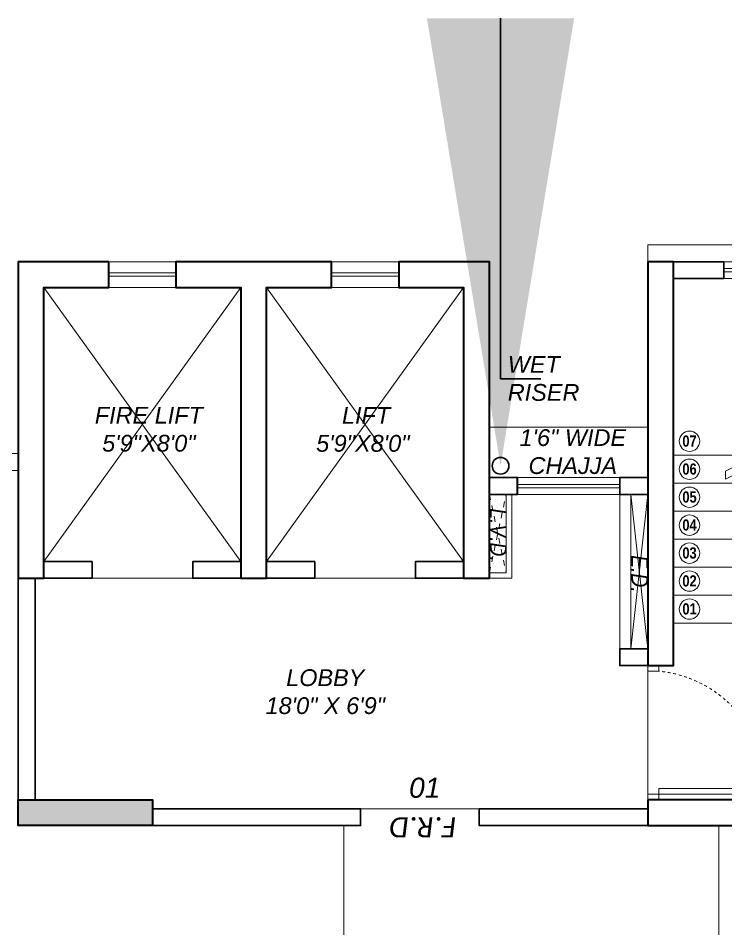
# Model space of a CAD drawing. Header units: millimetres. Extents: x 0 to 125073, y 0 to 71249.
# Drawn here: x 92134 to 98457, y 53511 to 61650 of the extents above; entities that cross this region are included whole.
import ezdxf
from ezdxf import colors
from ezdxf.entities.mleader import LeaderData, LeaderLine
from ezdxf.lldxf.tags import DXFTag
from ezdxf.math import Vec2, Vec3

# ---------------------------------------------------------------- set-up
doc = ezdxf.new("R2010")
doc.units = ezdxf.units.MM
doc.linetypes.add('DASH', pattern=[1, 0.5, -0.5])
doc.linetypes.add('DASHDOT', pattern=[1, 0.5, -0.25, 0, -0.25])
doc.layers.add('DA_BUILDING LINE', color=7, linetype='Continuous', lineweight=9, true_color=0xdb0000)
for name, color, linetype, lineweight in [('DA_CARPET AREA RERA', 30, 'Continuous', 9), ('DA_CHAJJA', 44, 'Continuous', 0), ('DA_COLUMN', 40, 'Continuous', 40), ('DA_COLUMN HATCH', 251, 'Continuous', 0), ('DA_DOOR', 35, 'Continuous', 0), ('DA_DOTTED LINES', 8, 'DASH', 5), ('DA_GUIDE LINE', 143, 'DASHDOT', 9), ('DA_LINE', 155, 'Continuous', 9), ('DA_RAILING', 243, 'Continuous', 30), ('DA_STAIRCASE', 122, 'Continuous', 9), ('DA_Text 1', 200, 'Continuous', 9), ('DA_TEXT IN SQ.FT', 193, 'Continuous', 9), ('DA_WALL', 7, 'Continuous', 35), ('DA_WINDOW', 4, 'Continuous', 9)]:
    doc.layers.add(name, color=color, linetype=linetype, lineweight=lineweight)
doc.styles.add('FAT FONT', font='swisscbi.ttf')
doc.styles.get("Standard").update_dxf_attribs({"font": 'arial.ttf'})
tags = doc.linetypes.add('( Hidden )', pattern=[0.375, 0.25, -0.125]).pattern_tags.tags
tags[6:7] = [DXFTag(74, 4), DXFTag(75, 0), DXFTag(340, '0'), DXFTag(46, 1.0), DXFTag(50, 0.0), DXFTag(44, 0.0), DXFTag(45, 0.0)]
tags[4:5] = [DXFTag(74, 4), DXFTag(75, 0), DXFTag(340, '0'), DXFTag(46, 1.0), DXFTag(50, 0.0), DXFTag(44, 0.0), DXFTag(45, 0.0)]

# ---------------------------------------------------------------- blocks, each defined once
blk = doc.blocks.new('GSHGJSDFGJ')
at = {"layer": 'DA_BUILDING LINE', "linetype": '( Hidden )', "ltscale": 500}
blk.add_lwpolyline([(-29863.6, 94886.5), (-27778.6, 94886.5), (-27778.6, 99156.5), (-24428.6, 99156.5), (-24428.6, 98536.5), (-19333.6, 98536.5), (-19333.6, 99156.5), (-12833.6, 99156.5), (-12833.6, 98536.5), (-11313.6, 98536.5), (-11313.6, 98086.5), (-8908.6, 98086.5), (-8908.6, 99801.5), (-4698.6, 99801.5), (-4698.6, 97871.5), (-3283.6, 97871.5), (-3283.6, 99801.5), (676.4, 99801.5)], dxfattribs=at)
blk = doc.blocks.new('11TH 3')
at = {"layer": 'DA_CARPET AREA RERA'}
blk.add_lwpolyline([(6382.7862, 1435.562), (6377.3212, 1435.562), (6377.3212, 1435.712), (6376.2612, 1435.712), (6376.2612, 1435.562), (6373.2012, 1435.562), (6373.2012, 1438.737), (6370.6462, 1438.737), (6370.6462, 1439.187), (6369.2762, 1439.187), (6369.1262, 1439.187), (6369.1262, 1439.807), (6366.1012, 1439.807), (6366.1012, 1431.452), (6369.1512, 1431.452), (6369.1512, 1432.062), (6370.5662, 1432.062)], dxfattribs=at)
at = {"layer": 'DA_DOOR', "ltscale": 300}
blk.add_line((6377.3212, 1435.712), (6376.2612, 1435.712), dxfattribs=at)
at = {"layer": 'DA_DOTTED LINES', "linetype": '( Hidden )', "ltscale": 300}
for p, q in [((6376.1112, 1432.142), (6376.1112, 1435.562)), ((6379.4612, 1434.487), (6379.4612, 1435.562))]:
    blk.add_line(p, q, dxfattribs=at)
at = {"layer": 'DA_WALL'}
for points in [[(6373.2012, 1437.772), (6373.2012, 1435.792), (6373.3512, 1435.792), (6373.3512, 1437.772)], [(6374.4012, 1435.562), (6376.2612, 1435.562), (6376.2612, 1435.712), (6374.4012, 1435.712)], [(6378.8262, 1435.712), (6377.3212, 1435.712), (6377.3212, 1435.562), (6378.8262, 1435.562)]]:
    blk.add_lwpolyline(points, close=True, dxfattribs=at)
blk = doc.blocks.new('SW')
at = {"layer": 'DA_DOOR'}
blk.add_line((-2207.4207, 1521.5481), (-2207.4207, 1520.4481), dxfattribs=at)
for points in [[(-2207.5207, 1521.5481), (-2208.4707, 1521.5481), (-2208.4707, 1521.4981), (-2207.5207, 1521.4981), (-2207.5207, 1521.5481)], [(-2207.4207, 1521.5981), (-2207.4207, 1521.5481), (-2207.5207, 1521.5481), (-2207.5207, 1521.5981)], [(-2207.4207, 1520.3981), (-2207.4207, 1520.4481), (-2207.5207, 1520.4481), (-2207.5207, 1520.3981)]]:
    blk.add_lwpolyline(points, dxfattribs=at)
at = {"layer": 'DA_DOOR', "linetype": 'DASH', "ltscale": 0.05}
blk.add_arc((-2207.4207, 1521.4948), 1.0514, 177.09174, 264.53843, dxfattribs=at)
blk = doc.blocks.new('DA_Mahavirjyot_CP_2022_01_13_dwg_AR-1-318932-Site')
at = {"layer": 'DA_GUIDE LINE', "linetype": 'Continuous', "flags": 128}
for points in [[(-8437, 11250), (-2812, 0), (0, 0), (-5625, 11250)], [(-8437, -11250), (-2812, 0), (0, 0), (-5625, -11250)]]:
    blk.add_lwpolyline(points, close=True, dxfattribs=at)
blk = doc.blocks.new('STAIR 2')
at = {"layer": 'DA_CHAJJA', "linetype": 'ByBlock'}
blk.add_lwpolyline([(6066.6693, 1862.1792), (6066.6693, 1862.3292), (6070.6293, 1862.3292), (6070.6293, 1862.1792)], dxfattribs=at)
at = {"layer": 'DA_COLUMN'}
for points in [[(6066.6693, 1857.3692), (6066.6693, 1857.1392), (6070.6293, 1857.1392), (6070.6293, 1862.1792), (6070.3993, 1862.1792), (6070.3993, 1857.3692)], [(6066.6693, 1862.1792), (6066.6693, 1858.5692), (6066.8993, 1858.5692), (6066.8993, 1862.1792)]]:
    blk.add_lwpolyline(points, close=True, dxfattribs=at)
at = {"layer": 'DA_DOOR'}
blk.add_line((6066.6693, 1857.3692), (6066.6693, 1858.5192), dxfattribs=at)
at = {"layer": 'DA_DOTTED LINES', "linetype": '( Hidden )', "ltscale": 2}
for p, q in [((6068.4993, 1858.9692), (6068.7993, 1860.3492)), ((6068.4993, 1860.3492), (6068.7993, 1858.9692))]:
    blk.add_line(p, q, dxfattribs=at)
at = {"layer": 'DA_LINE', "flags": 128}
for points in [[(6067.8424, 1858.1192), (6069.6493, 1858.1192), (6069.6493, 1861.0693)], [(6067.6493, 1858.9492), (6067.6493, 1860.4492)]]:
    blk.add_lwpolyline(points, dxfattribs=at)
at = {"layer": 'DA_LINE'}
for centre in [(6068.5243, 1861.8987), (6068.7743, 1861.8987), (6069.0243, 1861.8987), (6067.0427, 1860.5742), (6067.0427, 1860.3242), (6070.2559, 1860.3242), (6067.0427, 1860.0742), (6070.2559, 1860.0742), (6067.0427, 1859.8242), (6070.2559, 1859.8242), (6067.0427, 1859.5742), (6070.2559, 1859.5742), (6067.0427, 1859.3242), (6070.2559, 1859.3242), (6067.0427, 1859.0742), (6070.2559, 1859.0742), (6070.2559, 1858.8242), (6068.2743, 1857.5018), (6068.5243, 1857.5018), (6068.7743, 1857.5018)]:
    blk.add_circle(centre, 0.0911, dxfattribs=at)
at = {"layer": 'DA_RAILING'}
for points in [[(6068.8993, 1858.8692), (6068.3993, 1858.8692), (6068.3993, 1860.4492), (6068.8993, 1860.4492)], [(6068.7993, 1858.9692), (6068.4993, 1858.9692), (6068.4993, 1860.3492), (6068.7993, 1860.3492)]]:
    blk.add_lwpolyline(points, close=True, dxfattribs=at)
at = {"layer": 'DA_STAIRCASE'}
for p, q in [((6068.3993, 1860.4492), (6068.3993, 1862.0292)), ((6068.6493, 1860.4492), (6068.6493, 1862.0292)), ((6068.8993, 1860.4492), (6068.8993, 1862.0292)), ((6068.3993, 1860.4492), (6066.8993, 1860.4492)), ((6070.3993, 1860.4492), (6068.8993, 1860.4492)), ((6068.3993, 1860.1992), (6066.8993, 1860.1992)), ((6070.3993, 1860.1992), (6068.8993, 1860.1992)), ((6068.3993, 1859.9492), (6066.8993, 1859.9492)), ((6070.3993, 1859.9492), (6068.8993, 1859.9492)), ((6068.3993, 1859.6992), (6066.8993, 1859.6992)), ((6070.3993, 1859.6992), (6068.8993, 1859.6992)), ((6068.3993, 1859.4492), (6066.8993, 1859.4492)), ((6070.3993, 1859.4492), (6068.8993, 1859.4492)), ((6068.3993, 1859.1992), (6066.8993, 1859.1992)), ((6070.3993, 1859.1992), (6068.8993, 1859.1992)), ((6068.3993, 1858.9492), (6066.8993, 1858.9492)), ((6070.3993, 1858.9492), (6068.8993, 1858.9492)), ((6068.3993, 1857.3692), (6068.3993, 1858.8692)), ((6068.6493, 1857.3692), (6068.6493, 1858.8692)), ((6068.8993, 1857.3692), (6068.8993, 1858.8692))]:
    blk.add_line(p, q, dxfattribs=at)
at = {"layer": 'DA_WALL'}
for points in [[(6067.3493, 1862.0292), (6066.8993, 1862.0292), (6066.8993, 1862.1792), (6067.3493, 1862.1792)], [(6067.9493, 1862.0292), (6069.3493, 1862.0292), (6069.3493, 1862.1792), (6067.9493, 1862.1792)], [(6069.9493, 1862.0292), (6070.3993, 1862.0292), (6070.3993, 1862.1792), (6069.9493, 1862.1792)]]:
    blk.add_lwpolyline(points, close=True, dxfattribs=at)
at = {"layer": 'DA_WINDOW'}
for points in [[(6066.8993, 1862.0292), (6066.8993, 1862.1792)], [(6067.3493, 1862.1792), (6067.9493, 1862.1792)], [(6069.3493, 1862.1792), (6069.9493, 1862.1792)], [(6070.3993, 1862.1792), (6070.3993, 1862.0292)], [(6066.8993, 1862.0892), (6066.8993, 1862.1192)], [(6067.3493, 1862.1192), (6067.9493, 1862.1192)], [(6067.9493, 1862.0892), (6067.3493, 1862.0892)], [(6069.3493, 1862.1192), (6069.9493, 1862.1192)], [(6069.9493, 1862.0892), (6069.3493, 1862.0892)], [(6070.3993, 1862.1192), (6070.3993, 1862.0892)], [(6067.9493, 1862.0292), (6067.3493, 1862.0292)], [(6069.9493, 1862.0292), (6069.3493, 1862.0292)]]:
    blk.add_lwpolyline(points, dxfattribs=at)
at = {"xscale": -2.54000507764466e-05, "yscale": 2.54000507764466e-05, "zscale": 2.54000507764466e-05, "rotation": 270}
for p in [(6069.6493, 1861.1408), (6067.6493, 1860.4492)]:
    blk.add_blockref('DA_Mahavirjyot_CP_2022_01_13_dwg_AR-1-318932-Site', p, dxfattribs=at)
at = {"layer": 'DA_DOOR', "rotation": 180}
blk.add_blockref('SW', (3859.2485, 3378.9673), dxfattribs=at)
at = {"layer": 'DA_LINE', "char_height": 0.18, "width": 0.408717, "attachment_point": 1, "line_spacing_factor": 0.986097, "style": 'FAT FONT'}
for s, insert in [('UP', (6067.5282, 1858.9136)), ('DN', (6067.506, 1858.2197))]:
    blk.add_mtext(s, dxfattribs=dict(at, insert=insert))
at = {"layer": 'DA_Text 1', "char_height": 0.1, "style": 'FAT FONT'}
for s, insert, attachment_point in [('08', (6068.4607, 1861.9506), 1), ('09', (6068.7107, 1861.9506), 1), ('10', (6068.9607, 1861.9506), 1), ('07', (6066.9791, 1860.6261), 1), ('06', (6066.9791, 1860.3761), 1), ('11', (6070.3194, 1860.3761), 3), ('05', (6066.9791, 1860.1261), 1), ('12', (6070.3194, 1860.1261), 3), ('04', (6066.9791, 1859.8761), 1), ('13', (6070.3194, 1859.8761), 3), ('03', (6066.9791, 1859.6261), 1), ('14', (6070.3194, 1859.6261), 3), ('02', (6066.9791, 1859.3761), 1), ('15', (6070.3194, 1859.3761), 3), ('01', (6066.9791, 1859.1261), 1), ('16', (6070.3194, 1859.1261), 3), ('17', (6070.3194, 1858.8761), 3), ('20', (6068.2107, 1857.4498), 7), ('19', (6068.4607, 1857.4498), 7), ('18', (6068.7107, 1857.4498), 7)]:
    blk.add_mtext_dynamic_manual_height_columns(s, width=0.216685, gutter_width=0.0125, heights=[0], dxfattribs=dict(at, insert=insert, attachment_point=attachment_point))
blk = doc.blocks.new('LIFT 2')
at = {"layer": 'DA_COLUMN'}
for points in [[(6040.3439, 1862.1792), (6039.5339, 1862.1792), (6039.5339, 1859.3492), (6039.7639, 1859.3492), (6039.7639, 1861.9492), (6040.3439, 1861.9492)], [(6043.7439, 1859.3492), (6043.7439, 1862.1792), (6042.9339, 1862.1792), (6042.9339, 1861.9492), (6043.5139, 1861.9492), (6043.5139, 1859.3492)]]:
    blk.add_lwpolyline(points, close=True, dxfattribs=at)
blk.add_lwpolyline([(6041.5239, 1861.9492), (6041.5239, 1859.3492), (6041.7539, 1859.3492), (6041.7539, 1861.9492), (6042.3339, 1861.9492), (6042.3339, 1862.1792), (6040.9439, 1862.1792), (6040.9439, 1861.9492), (6041.5239, 1861.9492), (6041.5239, 1859.3492)], dxfattribs=at)
at = {"layer": 'DA_DOTTED LINES', "linetype": '( Hidden )', "ltscale": 500}
for p, q in [((6039.7639, 1859.4992), (6041.5239, 1861.9492)), ((6039.7639, 1861.9492), (6041.5239, 1859.4992)), ((6041.7539, 1859.4992), (6043.5139, 1861.9492)), ((6041.7539, 1861.9492), (6043.5139, 1859.4992))]:
    blk.add_line(p, q, dxfattribs=at)
at = {"layer": 'DA_DOTTED LINES', "ltscale": 400}
for p, q in [((6045.0089, 1860.0992), (6045.1589, 1858.7192)), ((6045.1589, 1860.0992), (6045.0089, 1858.7192))]:
    blk.add_line(p, q, dxfattribs=at)
at = {"layer": 'DA_DOTTED LINES', "linetype": '( Hidden )', "ltscale": 2}
for p, q in [((6040.1939, 1859.3492), (6041.0939, 1859.3492)), ((6042.1839, 1859.3492), (6043.0839, 1859.3492))]:
    blk.add_line(p, q, dxfattribs=at)
at = {"layer": 'DA_LINE', "flags": 128}
blk.add_lwpolyline([(6044.9089, 1860.0992), (6044.9089, 1858.7192), (6045.0089, 1858.7192), (6045.0089, 1860.0992)], close=True, dxfattribs=at)
at = {"layer": 'DA_WALL'}
for points in [[(6043.7439, 1860.0992), (6043.9939, 1860.0992), (6043.9939, 1860.2492), (6043.7439, 1860.2492)], [(6045.1589, 1860.2492), (6044.9089, 1860.2492), (6044.9089, 1860.0992), (6045.1589, 1860.0992)], [(6039.7639, 1859.4992), (6040.1939, 1859.4992), (6040.1939, 1859.3492), (6039.7639, 1859.3492)], [(6041.5239, 1859.3492), (6041.0939, 1859.3492), (6041.0939, 1859.4992), (6041.5239, 1859.4992)], [(6041.7539, 1859.3492), (6042.1839, 1859.3492), (6042.1839, 1859.4992), (6041.7539, 1859.4992)], [(6043.5139, 1859.4992), (6043.0839, 1859.4992), (6043.0839, 1859.3492), (6043.5139, 1859.3492)], [(6045.1589, 1858.7192), (6044.9089, 1858.7192), (6044.9089, 1858.5692), (6045.1589, 1858.5692)]]:
    blk.add_lwpolyline(points, close=True, dxfattribs=at)
at = {"layer": 'DA_WINDOW'}
for points in [[(6040.3439, 1862.1792), (6040.9439, 1862.1792), (6040.9439, 1861.9492), (6040.3439, 1861.9492)], [(6042.3339, 1862.1792), (6042.9339, 1862.1792), (6042.9339, 1861.9492), (6042.3339, 1861.9492)], [(6040.9439, 1862.0792), (6040.9439, 1862.0492), (6040.3439, 1862.0492), (6040.3439, 1862.0792)], [(6042.9339, 1862.0792), (6042.9339, 1862.0492), (6042.3339, 1862.0492), (6042.3339, 1862.0792)], [(6043.9939, 1860.0992), (6044.9089, 1860.0992), (6044.9089, 1860.2492), (6043.9939, 1860.2492)], [(6043.9939, 1860.1592), (6044.9089, 1860.1592), (6044.9089, 1860.1892), (6043.9939, 1860.1892)]]:
    blk.add_lwpolyline(points, close=True, dxfattribs=at)
blk = doc.blocks.new('SDFHSDFGN')
at = {"layer": 'DA_COLUMN HATCH', "true_color": 0x636466}
h = blk.add_hatch(color=251, dxfattribs=at)
h.dxf.hatch_style = 1
h.paths.add_polyline_path([(-37688.6, 97346.5), (-37688.6, 97576.5), (-38888.6, 97576.5), (-38888.6, 97346.5)])
h.paths.add_polyline_path([(-31373.6, 96376.5), (-31143.6, 96376.5), (-31143.6, 97576.5), (-31373.6, 97576.5)])
h.paths.add_polyline_path([(-27778.6, 97036.5), (-27548.6, 97036.5), (-27548.6, 98236.5), (-27778.6, 98236.5)])
h.paths.add_polyline_path([(-24578.6, 97336.5), (-24348.6, 97336.5), (-24348.6, 98236.5), (-24578.6, 98236.5)])
h.paths.add_polyline_path([(-19333.6, 98536.5), (-19333.6, 97336.5), (-19103.6, 97336.5), (-19103.6, 98536.5)])
h.paths.add_polyline_path([(-13063.6, 97336.5), (-12833.6, 97336.5), (-12833.6, 98536.5), (-13063.6, 98536.5)])
h.paths.add_polyline_path([(-11543.6, 97636.5), (-11313.6, 97636.5), (-11313.6, 98536.5), (-11543.6, 98536.5)])
h.paths.add_polyline_path([(-8908.6, 94991.5), (-7708.6, 94991.5), (-7708.6, 94761.5), (-8908.6, 94761.5)])
h.paths.add_polyline_path([(-13063.6, 91111.5), (-12833.6, 91111.5), (-12833.6, 92311.5), (-13063.6, 92311.5)])
h.paths.add_polyline_path([(-19333.6, 91111.5), (-19103.6, 91111.5), (-19103.6, 92311.5), (-19333.6, 92311.5)])
h.paths.add_polyline_path([(-5998.6, 91111.5), (-5258.6, 91111.5), (-5258.6, 91341.5), (-5998.6, 91341.5)])
h.paths.add_polyline_path([(-1283.6, 91111.5), (-383.6, 91111.5), (-383.6, 91341.5), (-1283.6, 91341.5)])
h.paths.add_polyline_path([(2171.4, 90061.5), (2171.4, 91261.5), (1941.4, 91261.5), (1941.4, 90061.5)])
h.paths.add_polyline_path([(4621.4, 90061.5), (5821.4, 90061.5), (5821.4, 90291.5), (4621.4, 90291.5)])
h.paths.add_polyline_path([(4621.4, 95111.5), (5821.4, 95111.5), (5821.4, 95341.5), (4621.4, 95341.5)])
h.paths.add_polyline_path([(4621.4, 98611.5), (5821.4, 98611.5), (5821.4, 98841.5), (4621.4, 98841.5)])
h.paths.add_polyline_path([(-39638.6, 89246.5), (-38138.6, 89246.5), (-38138.6, 89476.5), (-39638.6, 89476.5)])
h.paths.add_polyline_path([(-31143.6, 92421.5), (-31143.6, 92651.5), (-32343.6, 92651.5), (-32343.6, 92421.5)])
h.paths.add_polyline_path([(-31513.6, 86346.5), (-29713.6, 86346.5), (-29713.6, 86576.5), (-31513.6, 86576.5)])
h.paths.add_polyline_path([(-31513.6, 82896.5), (-29713.6, 82896.5), (-29713.6, 83126.5), (-31513.6, 83126.5)])
h.paths.add_polyline_path([(-31518.6, 78051.5), (-30518.6, 78051.5), (-30518.6, 78281.5), (-31518.6, 78281.5)])
h.paths.add_polyline_path([(-32143.6, 76821.5), (-31143.6, 76821.5), (-31143.6, 77051.5), (-32143.6, 77051.5)])
h.paths.add_polyline_path([(-31893.6, 71896.5), (-31893.6, 72126.5), (-33093.6, 72126.5), (-33093.6, 71896.5)])
h.paths.add_polyline_path([(-37688.6, 71896.5), (-37688.6, 72126.5), (-38888.6, 72126.5), (-38888.6, 71896.5)])
h.paths.add_polyline_path([(-38438.6, 76796.5), (-38438.6, 77026.5), (-39638.6, 77026.5), (-39638.6, 76796.5)])
h.paths.add_polyline_path([(-38138.6, 79996.5), (-38138.6, 80226.5), (-39638.6, 80226.5), (-39638.6, 79996.5)])
h.paths.add_polyline_path([(-38438.6, 92446.5), (-38438.6, 92676.5), (-39638.6, 92676.5), (-39638.6, 92446.5)])
h.paths.add_polyline_path([(-31518.6, 91422), (-31288.6, 91422), (-31288.6, 89927), (-31518.6, 89927)])
h.paths.add_polyline_path([(-20908.6, 91111.5), (-20678.6, 91111.5), (-20678.6, 89881.5), (-20908.6, 89881.5)])
h.paths.add_polyline_path([(-11313.6, 92011.5), (-11313.6, 91111.5), (-11543.6, 91111.5), (-11543.6, 92011.5)])
h.paths.add_polyline_path([(1941.4, 97316.5), (2171.4, 97316.5), (2171.4, 98841.5), (1941.4, 98841.5)])
at = {"layer": 'DA_COLUMN'}
blk.add_lwpolyline([(-8908.6, 94991.5), (-7708.6, 94991.5), (-7708.6, 94761.5), (-8908.6, 94761.5)], close=True, dxfattribs=at)
blk = doc.blocks.new('A$Cfed68cb1')
at = {"layer": 'DA_TEXT IN SQ.FT', "char_height": 0.15}
for s, width, insert, attachment_point in [('\\pxql;{\\fArial|b0|i1|c0|p34;WET\\P\\pq*;RISER}', 0.658504, (-11.4157, 0.1167), 1), ('\\pxqc;{\\fArial|b0|i1|c0|p34;FIRE LIFT\\P5\'9"X8\'0"}', 1.056057, (-15.1507, -0.3376), 1), ('\\pxqc;{\\fArial|b0|i1|c0|p34; LIFT\\P5\'9"X8\'0"}', 1.579981, (-13.5007, -0.3388), 1), ('\\pxqc;{\\fArial|b0|i1|c0|p34;1\'6" WIDE \\PCHAJJA}', 2.062226, (-11.8655, -0.9395), 7), ('\\pxqc;{\\fArial|b0|i1|c0|p34;LOBBY\\P18\'0" X 6\'9"}', 2.300046, (-14.1961, -2.6831), 1)]:
    blk.add_mtext_dynamic_manual_height_columns(s, width=width, gutter_width=12.5, heights=[0], dxfattribs=dict(at, insert=insert, attachment_point=attachment_point))
blk = doc.blocks.new('A$C3be99424')
at = {"layer": 'DA_TEXT IN SQ.FT', "insert": (-11.8692, -3.6517), "char_height": 0.18, "attachment_point": 3}
blk.add_mtext_dynamic_manual_height_columns('\\pxqc;{\\fArial|b0|i1|c0|p34;01}', width=0.576536, gutter_width=12.5, heights=[0], dxfattribs=at)
at = {"layer": 'DA_TEXT IN SQ.FT', "insert": (-11.8844, -4.1859), "char_height": 0.18, "attachment_point": 1, "rotation": 180}
blk.add_mtext_dynamic_manual_height_columns('\\pxqc;{\\fCalibri|b0|i1|c0|p34;F.R.D}', width=0.576536, gutter_width=12.5, heights=[0], dxfattribs=at)
blk = doc.blocks.new('SERVICE CORE')
at = {"layer": 'DA_CHAJJA', "ltscale": 0.1}
blk.add_line((6095.322, 1563.0217), (6096.737, 1563.0217), dxfattribs=at)
at = {"layer": 'DA_DOTTED LINES', "ltscale": 0.1}
for p, q in [((6095.322, 1561.7217), (6095.472, 1562.4217)), ((6095.322, 1562.4217), (6095.472, 1561.7217))]:
    blk.add_line(p, q, dxfattribs=at)
at = {"layer": 'DA_DOTTED LINES', "ltscale": 400}
for p, q in [((6096.587, 1562.4217), (6096.737, 1561.0417)), ((6096.737, 1562.4217), (6096.587, 1561.0417))]:
    blk.add_line(p, q, dxfattribs=at)
at = {"layer": 'DA_LINE'}
blk.add_lwpolyline([(6095.472, 1562.4217), (6095.472, 1561.7217), (6095.322, 1561.7217), (6095.322, 1561.6717), (6095.522, 1561.6717), (6095.522, 1562.4217)], close=True, dxfattribs=at)
at = {"layer": 'DA_LINE', "flags": 128}
blk.add_lwpolyline([(6096.487, 1562.4217), (6096.487, 1561.0417), (6096.587, 1561.0417), (6096.587, 1562.4217)], close=True, dxfattribs=at)
at = {"layer": 'DA_WALL'}
for points in [[(6095.322, 1562.4217), (6095.572, 1562.4217), (6095.572, 1562.5717), (6095.322, 1562.5717)], [(6096.737, 1562.5717), (6096.487, 1562.5717), (6096.487, 1562.4217), (6096.737, 1562.4217)], [(6096.737, 1561.0417), (6096.487, 1561.0417), (6096.487, 1560.8917), (6096.737, 1560.8917)]]:
    blk.add_lwpolyline(points, close=True, dxfattribs=at)
at = {"layer": 'DA_WALL', "color": 240, "true_color": 0xed1f24}
blk.add_circle((6095.422, 1562.678), 0.075, dxfattribs=at)
at = {"layer": 'DA_WINDOW'}
for points in [[(6095.572, 1562.4217), (6096.487, 1562.4217), (6096.487, 1562.5717), (6095.572, 1562.5717)], [(6095.572, 1562.4817), (6096.487, 1562.4817), (6096.487, 1562.5117), (6095.572, 1562.5117)]]:
    blk.add_lwpolyline(points, close=True, dxfattribs=at)
blk.add_blockref('LIFT 2', (51.578, -297.6774))
at = {"layer": 'DA_COLUMN HATCH'}
blk.add_blockref('STAIR 2', (30.0677, -297.6774), dxfattribs=at)
at = {"layer": 'DA_TEXT IN SQ.FT', "char_height": 0.15, "width": 2.950232, "attachment_point": 1, "rotation": 270.12}
for s, insert in [('\\pxqc;{\\fSwis721 Cn BT|b0|i1|c0|p34;L.V.D.}', (6095.4737, 1563.5342)), ('\\pxqc;{\\fSwis721 Cn BT|b0|i1|c0|p34;E.D.}', (6096.737, 1563.1866))]:
    blk.add_mtext(s, dxfattribs=dict(at, insert=insert))
at = {"layer": 'DA_WALL', "color": 240, "true_color": 0xed1f24}
ml = blk.add_multileader_mtext('Standard', dxfattribs=at)
ml.set_content('', color=(237, 31, 36))
ml.set_leader_properties()
ml.build(insert=Vec2(0, 0))
ml.multileader.update_dxf_attribs({"text_right_attachment_type": 6, "dogleg_length": 0.36})
ctx = ml.context
ctx.base_point, ctx.plane_origin = Vec3(6095.782, 1563.4551), Vec3(6095.422, 1562.678)
ctx.right_attachment = 6
notes = []
notes.append((ctx, [(0, (1, 1, 0), (6095.422, 1563.4551), (1, 0), 0.36, [(0, [(6095.422, 1562.678)], 0, [])])]))
ctx.mtext.insert, ctx.mtext.flow_direction = Vec3(6097.782, 1565.4551), 5
for ctx, leaders in notes:
    for number, flags, end, landing, length, lines in leaders:
        leader = LeaderData()
        leader.index, (leader.has_last_leader_line, leader.has_dogleg_vector, leader.attachment_direction) = number, flags
        leader.last_leader_point, leader.dogleg_vector, leader.dogleg_length = Vec3(end), Vec3(landing), length
        for number, points, colour, breaks in lines:
            line = LeaderLine()
            line.index, line.vertices, line.color, line.breaks = number, Vec3.list(points), colors.encode_raw_color(colour), breaks
            leader.lines.append(line)
        ctx.leaders.append(leader)

msp = doc.modelspace()

# ---------------------------------------------------------------- block references
at = {"color": 1, "xscale": 1000, "yscale": 1000, "zscale": 1000}
for name in ['A$Cfed68cb1', 'A$C3be99424']:
    msp.add_blockref(name, (107924.2, 58514), dxfattribs=at)
msp.add_blockref('SDFHSDFGN', (101042.8, -40327.5))
at = {"layer": 'DA_BUILDING LINE'}
msp.add_blockref('GSHGJSDFGJ', (101042.8, -40327.5), dxfattribs=at)
at = {"layer": 'DA_WALL', "xscale": 1000, "yscale": 1000, "zscale": 1000}
for name, p in [('SERVICE CORE', (-5998977.8, -1505027.8)), ('11TH 3', (-6281067, -1381128))]:
    msp.add_blockref(name, p, dxfattribs=at)

doc.saveas('drawing.dxf')
